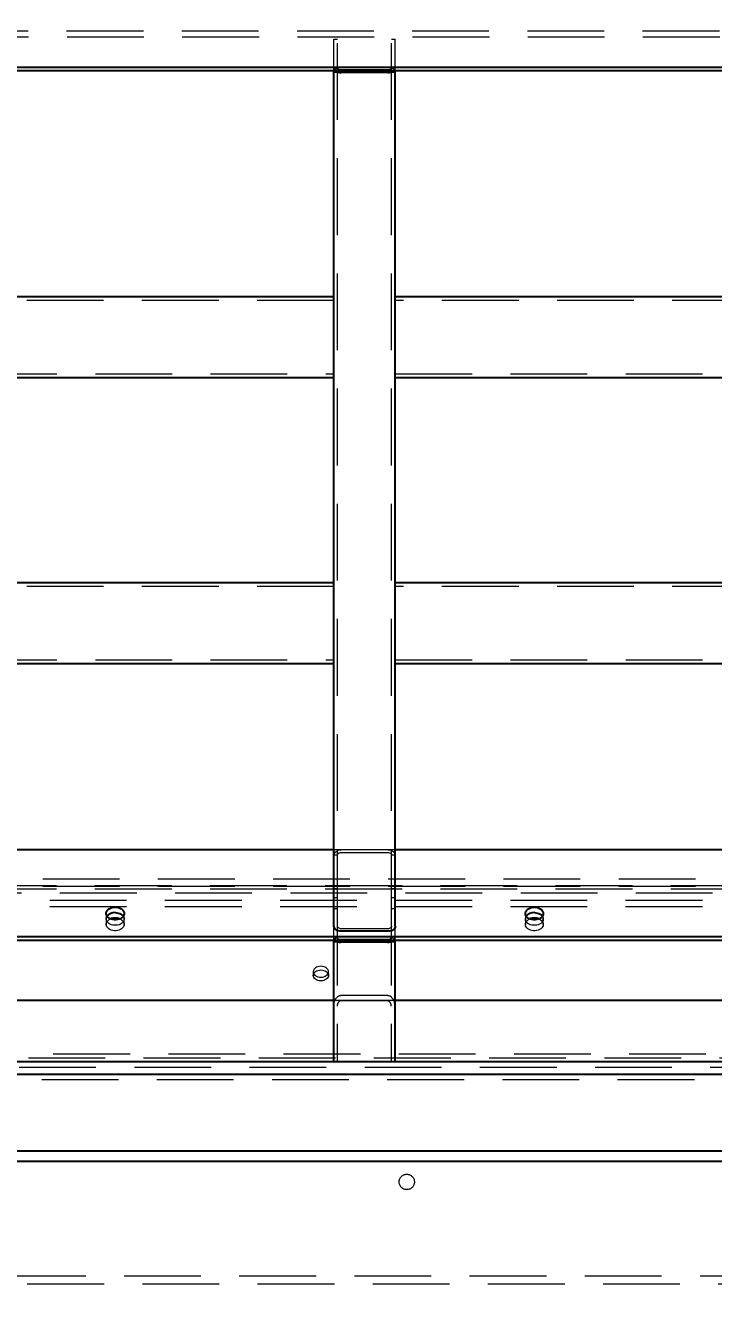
# Model space of a CAD drawing. Header units: millimetres. Extents: x 1293 to 41893, y 1011 to 26911.
# Drawn here: x 7844 to 8413, y 7712 to 8763 of the extents above; entities that cross this region are included whole.
import ezdxf

# ---------------------------------------------------------------- set-up
doc = ezdxf.new("R2010")
doc.units = ezdxf.units.MM
doc.header["$LTSCALE"] = 50
doc.linetypes.add('HIDDEN', pattern=[1.905, 1.27, -0.635])
doc.layers.add('CAPA_1', color=7, linetype='Continuous')
doc.layers.add('MAQUINAS', color=11, linetype='Continuous')
doc.styles.add('SLDTEXTSTYLE0', font='TXT', dxfattribs={"width": 0.75})
doc.dimstyles.new('SLDDIMSTYLE0', dxfattribs={"dimtxt": 100, "dimasz": 100, "dimexe": 0, "dimexo": 0.0625, "dimgap": 25, "dimtad": 2, "dimdec": 0, "dimlfac": 1.5, "dimrnd": 1e-09, "dimzin": 12, "dimdsep": 46, "dimtxsty": 'SLDTEXTSTYLE0', "dimsah": 1, "dimcen": 0.09, "dimadec": 0, "dimazin": 3, "dimtfac": 1, "dimtdec": 0, "dimtofl": 0, "dimtmove": 0, "dimatfit": 3, "dimfxl": 1, "dimfrac": 2, "dimtolj": 1, "dimtzin": 12, "dimarcsym": 0})

# ---------------------------------------------------------------- blocks, each defined once
blk = doc.blocks.new('_D_15')
at = {"layer": 'CAPA_1', "transparency": 16777216}
for p, q in [((6530.1, 8742.4), (6530.1, 9415.6)), ((16745.2, 6492), (16745.2, 9415.6)), ((6530.1, 9365.6), (16745.2, 9365.6))]:
    blk.add_line(p, q, dxfattribs=at)
for points in [[(6530.1, 9365.6), (6630.1, 9350.3), (6630.1, 9381)], [(16745.2, 9365.6), (16645.2, 9381), (16645.2, 9350.3)]]:
    blk.add_solid(points, dxfattribs=at)
at = {"layer": 'CAPA_1', "transparency": 16777216, "insert": (11452.9, 9494.6), "char_height": 100, "attachment_point": 1, "style": 'SLDTEXTSTYLE0'}
blk.add_mtext('15323', dxfattribs=at)
blk = doc.blocks.new('_D_16')
at = {"layer": 'CAPA_1', "transparency": 16777216}
for p, q in [((6530.1, 8742.4), (6530.1, 9115.6)), ((10510.5, 8346.2), (10510.5, 9115.6)), ((10510.5, 9065.6), (6530.1, 9065.6))]:
    blk.add_line(p, q, dxfattribs=at)
for points in [[(6530.1, 9065.6), (6630.1, 9050.3), (6630.1, 9081)], [(10510.5, 9065.6), (10410.5, 9081), (10410.5, 9050.3)]]:
    blk.add_solid(points, dxfattribs=at)
at = {"layer": 'CAPA_1', "transparency": 16777216, "insert": (8372.6, 9194.6), "char_height": 100, "attachment_point": 1, "style": 'SLDTEXTSTYLE0'}
blk.add_mtext('5971', dxfattribs=at)

msp = doc.modelspace()

# ---------------------------------------------------------------- linework, layer by layer
at = {"color": 1, "linetype": 'HIDDEN', "lineweight": 18}
for p, q in [((10132.4917951, 8758.6614609), (6638.8209327, 8758.6614609)), ((10132.8145392, 8753.4761621), (6638.6654448, 8753.4761621)), ((8099.2265994, 8725.989247), (8099.2265994, 8751.9262688)), ((8099.2265994, 8751.9262688), (8102.2745994, 8751.9262688)), ((8102.2745994, 8018.4474688), (8102.2745994, 8751.9262688)), ((8146.9785994, 8751.9262688), (8150.0265994, 8751.9262688)), ((8146.9785994, 8018.4474688), (8146.9785994, 8751.9262688)), ((8150.0265994, 8725.989247), (8150.0265994, 8751.9262688)), ((8143.9305994, 8726.5720124), (8105.3225994, 8726.5720124)), ((8143.9305994, 8726.3924072), (8105.3225994, 8726.3924072)), ((8102.2745994, 8724.2371458), (8099.2265994, 8724.2371458)), ((8150.0265994, 8724.2371458), (8146.9785994, 8724.2371458)), ((8099.2265994, 8535.9005672), (7711.4515994, 8535.9005672)), ((8537.8015994, 8535.9005672), (8150.0265994, 8535.9005672)), ((7711.4515994, 8475.20461), (8099.2265994, 8475.20461)), ((8150.0265994, 8475.20461), (8537.8015994, 8475.20461)), ((8099.2265994, 8299.2554977), (7711.4515994, 8299.2554977)), ((8537.8015994, 8299.2554977), (8150.0265994, 8299.2554977)), ((7711.4515994, 8238.5595405), (8099.2265994, 8238.5595405)), ((8150.0265994, 8238.5595405), (8537.8015994, 8238.5595405)), ((8150.0265994, 8081.4888668), (8099.2265994, 8081.4888668)), ((8102.2745994, 8076.9987387), (8099.2265994, 8076.9987387)), ((8105.3225994, 8079.3336053), (8143.9305994, 8079.3336053)), ((8150.0265994, 8076.9987387), (8146.9785994, 8076.9987387)), ((7096.4969692, 8057.5415171), (10502.0649327, 8057.5415171)), ((10507.9615427, 8045.5678423), (7095.2916519, 8045.5678423)), ((7096.4969692, 8051.5546797), (10502.0649327, 8051.5546797)), ((9584.3537317, 8051.8610926), (7251.0203983, 8051.8610926)), ((9584.3537317, 8048.8676739), (7251.0203983, 8048.8676739)), ((8102.2745994, 8049.3096157), (8099.2265994, 8049.3096157)), ((8102.2745994, 8041.8260689), (8099.2265994, 8041.8260689)), ((8150.0265994, 8049.3096157), (8146.9785994, 8049.3096157)), ((8150.0265994, 8041.8260689), (8146.9785994, 8041.8260689)), ((10499.4948761, 8034.3957061), (7191.6756998, 8034.3957061)), ((10499.4948761, 8039.5810049), (7242.1615427, 8039.5810049)), ((8101.9512094, 8032.8458128), (8098.9032094, 8032.8458128)), ((8098.9032094, 8032.8458128), (8098.9032094, 8006.908791)), ((8101.9512094, 8032.8458128), (8101.9512094, 7906.2731913)), ((8149.7032094, 8032.8458128), (8146.6552094, 8032.8458128)), ((8146.6552094, 8032.8458128), (8146.6552094, 7906.2731913)), ((8149.7032094, 8032.8458128), (8149.7032094, 8006.908791)), ((7910.9340331, 8028.8447669), (7910.9340331, 8019.8645108)), ((7925.7506998, 8019.8645108), (7925.7506998, 8028.8447669)), ((8257.6006998, 8028.8447669), (8257.6006998, 8019.8645108)), ((8272.4173665, 8019.8645108), (8272.4173665, 8028.8447669)), ((8143.9305994, 8016.2922073), (8105.3225994, 8016.2922073)), ((8101.9512094, 8005.1566897), (8098.9032094, 8005.1566897)), ((8143.6072094, 8007.4915563), (8104.9992094, 8007.4915563)), ((8104.9992094, 8007.3119512), (8143.6072094, 8007.3119512)), ((8149.7032094, 8005.1566897), (8146.6552094, 8005.1566897)), ((8082.1374799, 7980.7261505), (8082.1374799, 7977.7327317)), ((8094.8374799, 7977.7327317), (8094.8374799, 7980.7261505)), ((8143.6072094, 7960.9453459), (8104.9992094, 7960.9453459)), ((8149.7032094, 7957.0731913), (8098.9032094, 7957.0731913)), ((8143.6072094, 7956.634823), (8104.9992094, 7956.634823)), ((7370.3990058, 7909.5912083), (9703.7323392, 7909.5912083)), ((7370.3990058, 7906.5977896), (9703.7323392, 7906.5977896)), ((9359.4255427, 7912.6231913), (7766.3308761, 7912.6231913)), ((7362.7268163, 7901.8837444), (10507.9615427, 7901.8837444)), ((10492.8282094, 7891.2302403), (7369.393483, 7891.2302403)), ((7354.2601497, 7729.2302403), (10499.4948761, 7729.2302403)), ((7369.393483, 7722.5635736), (10492.8282094, 7722.5635736))]:
    msp.add_line(p, q, dxfattribs=at)
at = {"color": 7, "linetype": 'Continuous', "lineweight": 25}
for p, q in [((6638.2402488, 8728.7272738), (10133.6971124, 8728.7272738)), ((6638.2402488, 8725.989247), (10133.6971124, 8725.989247)), ((8099.2265994, 8018.4474688), (8099.2265994, 8725.989247)), ((8150.0265994, 8018.4474688), (8150.0265994, 8725.989247)), ((8143.9305994, 8724.2371458), (8105.3225994, 8724.2371458)), ((8099.2265994, 8538.9485672), (7719.9182661, 8538.9485672)), ((8537.8015994, 8538.9485672), (8150.0265994, 8538.9485672)), ((7719.9182661, 8472.15661), (8099.2265994, 8472.15661)), ((8150.0265994, 8472.15661), (8537.8015994, 8472.15661)), ((8099.2265994, 8302.3034977), (7719.593483, 8302.3034977)), ((8537.8015994, 8302.3034977), (8150.0265994, 8302.3034977)), ((7719.593483, 8235.5115405), (8099.2265994, 8235.5115405)), ((8150.0265994, 8235.5115405), (8537.8015994, 8235.5115405)), ((8099.2265994, 8081.4888668), (7719.593483, 8081.4888668)), ((8537.8015994, 8081.4888668), (8150.0265994, 8081.4888668)), ((8143.9305994, 8014.1369459), (8105.3225994, 8014.1369459)), ((9406.1601497, 8009.6468178), (7719.593483, 8009.6468178)), ((7719.593483, 8006.908791), (9406.1601497, 8006.908791)), ((8098.9032094, 8006.908791), (8098.9032094, 7906.2731913)), ((8143.6072094, 8005.1566897), (8104.9992094, 8005.1566897)), ((8149.7032094, 8006.908791), (8149.7032094, 7906.2731913)), ((8098.9032094, 7957.0731913), (7796.9975427, 7957.0731913)), ((8537.4782094, 7957.0731913), (8149.7032094, 7957.0731913)), ((9359.4255427, 7906.2731913), (7766.3308761, 7906.2731913)), ((7766.3308761, 7895.8969069), (9359.4255427, 7895.8969069))]:
    msp.add_line(p, q, dxfattribs=at)
at = {"color": 1, "linetype": 'HIDDEN', "lineweight": 18, "flags": 128}
for points in [[(8105.3225994, 8728.7272738), (8104.1333288, 8728.6444483), (8102.9897612, 8728.3991548), (8101.9358433, 8728.0008197), (8101.0120765, 8727.4647509), (8100.2539606, 8726.8115491), (8099.6906298, 8726.0663166), (8099.3437323, 8725.2576922), (8099.2265994, 8724.4167509)], [(8105.3225994, 8726.3924072), (8104.7279641, 8726.43382), (8104.1561803, 8726.5564667), (8103.6292213, 8726.7556343), (8103.1673379, 8727.0236687), (8102.78828, 8727.3502696), (8102.5066146, 8727.7228858), (8102.3331659, 8728.127198), (8102.2745994, 8728.5476687)], [(8105.3225994, 8726.5720124), (8104.7279641, 8726.5305996), (8104.1561803, 8726.4079528), (8103.6292213, 8726.2087853), (8103.1673379, 8725.9407509), (8102.78828, 8725.61415), (8102.5066146, 8725.2415337), (8102.3331659, 8724.8372215), (8102.2745994, 8724.4167509)], [(8150.0265994, 8724.4167509), (8149.9094665, 8725.2576922), (8149.562569, 8726.0663166), (8148.9992382, 8726.8115491), (8148.2411223, 8727.4647509), (8147.3173555, 8728.0008197), (8146.2634376, 8728.3991548), (8145.11987, 8728.6444483), (8143.9305994, 8728.7272738)], [(8146.9785994, 8728.5476687), (8146.9200329, 8728.127198), (8146.7465842, 8727.7228858), (8146.4649188, 8727.3502696), (8146.0858609, 8727.0236687), (8145.6239775, 8726.7556343), (8145.0970185, 8726.5564667), (8144.5252347, 8726.43382), (8143.9305994, 8726.3924072)], [(8146.9785994, 8724.4167509), (8146.9200329, 8724.8372215), (8146.7465842, 8725.2415337), (8146.4649188, 8725.61415), (8146.0858609, 8725.9407509), (8145.6239775, 8726.2087853), (8145.0970185, 8726.4079528), (8144.5252347, 8726.5305996), (8143.9305994, 8726.5720124)], [(8099.2265994, 8077.1783438), (8099.3437323, 8078.0192851), (8099.6906298, 8078.8279095), (8100.2539606, 8079.5731421), (8101.0120765, 8080.2263438), (8101.9358433, 8080.7624127), (8102.9897612, 8081.1607478), (8104.1333288, 8081.4060413), (8105.3225994, 8081.4888668)], [(8102.2745994, 8077.1783438), (8102.3331659, 8077.5988145), (8102.5066146, 8078.0031267), (8102.78828, 8078.375743), (8103.1673379, 8078.7023438), (8103.6292213, 8078.9703783), (8104.1561803, 8079.1695458), (8104.7279641, 8079.2921926), (8105.3225994, 8079.3336053)], [(8143.9305994, 8081.4888668), (8145.11987, 8081.4060413), (8146.2634376, 8081.1607478), (8147.3173555, 8080.7624127), (8148.2411223, 8080.2263438), (8148.9992382, 8079.5731421), (8149.562569, 8078.8279095), (8149.9094665, 8078.0192851), (8150.0265994, 8077.1783438)], [(8143.9305994, 8079.3336053), (8144.5252347, 8079.2921926), (8145.0970185, 8079.1695458), (8145.6239775, 8078.9703783), (8146.0858609, 8078.7023438), (8146.4649188, 8078.375743), (8146.7465842, 8078.0031267), (8146.9200329, 8077.5988145), (8146.9785994, 8077.1783438)], [(7911.5301982, 8022.295784), (7911.1197755, 8023.1889668), (7910.9414928, 8024.1196152), (7911.0010803, 8025.0578175), (7911.2966228, 8025.973419), (7911.6488967, 8026.5997297)], [(7922.1582416, 8024.3546389), (7923.2165959, 8023.8094627), (7924.1344347, 8023.1306514), (7924.8661117, 8022.3468636), (7925.3881102, 8021.483291), (7925.6836526, 8020.5676894), (7925.7432401, 8019.6294872), (7925.5649574, 8018.6988387), (7925.1545347, 8017.805656), (7924.5251633, 8016.9786465), (7923.6970717, 8016.244391), (7922.6968755, 8015.6264892), (7921.5567218, 8015.1448009), (7920.3132561, 8014.814808), (7919.0064443, 8014.6471166), (7917.6782886, 8014.6471166), (7916.3714768, 8014.814808), (7915.1280111, 8015.1448009), (7913.9878574, 8015.6264892), (7912.9876612, 8016.244391), (7912.1595696, 8016.9786465), (7911.5301982, 8017.805656), (7911.1197755, 8018.6988387), (7910.9414928, 8019.6294872), (7911.0010803, 8020.5676894), (7911.2966228, 8021.483291), (7911.8186212, 8022.3468636), (7912.5502982, 8023.1306514), (7913.4681371, 8023.8094627), (7914.5264914, 8024.3546389)], [(7911.2966228, 8025.973419), (7911.6489147, 8026.5997565)], [(7912.1595696, 8021.4687745), (7911.5301982, 8022.295784)], [(7913.9878574, 8020.1166173), (7912.9876612, 8020.7345191), (7912.1595696, 8021.4687745)], [(7924.5251633, 8021.4687745), (7923.6970717, 8020.7345191), (7922.6968755, 8020.1166173), (7921.5567218, 8019.634929), (7920.3132561, 8019.304936), (7919.0064443, 8019.1372447), (7917.6782886, 8019.1372447), (7916.3714768, 8019.304936), (7915.1280111, 8019.634929), (7913.9878574, 8020.1166173)], [(7925.1545347, 8022.295784), (7924.5251633, 8021.4687745)], [(7925.0358185, 8026.599756), (7925.3881102, 8025.973419)], [(7925.0358363, 8026.5997295), (7925.3881102, 8025.973419), (7925.6836526, 8025.0578175), (7925.7432401, 8024.1196152), (7925.5649574, 8023.1889668)], [(7925.5649574, 8023.1889668), (7925.1545347, 8022.295784)], [(8271.7025208, 8026.5997029), (8272.0547768, 8025.973419), (8272.3503193, 8025.0578175), (8272.4099068, 8024.1196152), (8272.2316241, 8023.1889668), (8271.8212014, 8022.295784), (8271.19183, 8021.4687745), (8270.3637384, 8020.7345191), (8269.3635422, 8020.1166173), (8268.2233885, 8019.634929), (8266.9799228, 8019.304936), (8265.673111, 8019.1372447), (8264.3449552, 8019.1372447), (8263.0381435, 8019.304936), (8261.7946778, 8019.634929), (8260.6545241, 8020.1166173), (8259.6543278, 8020.7345191), (8258.8262363, 8021.4687745), (8258.1968649, 8022.295784), (8257.7864422, 8023.1889668), (8257.6081595, 8024.1196152), (8257.667747, 8025.0578175), (8257.9632894, 8025.973419), (8258.3155454, 8026.5997029)], [(8268.8249082, 8024.3546389), (8269.8832625, 8023.8094627), (8270.8011014, 8023.1306514), (8271.5327784, 8022.3468636), (8272.0547768, 8021.483291), (8272.3503193, 8020.5676894), (8272.4099068, 8019.6294872), (8272.2316241, 8018.6988387), (8271.8212014, 8017.805656), (8271.19183, 8016.9786465), (8270.3637384, 8016.244391), (8269.3635422, 8015.6264892), (8268.2233885, 8015.1448009), (8266.9799228, 8014.814808), (8265.673111, 8014.6471166), (8264.3449552, 8014.6471166), (8263.0381435, 8014.814808), (8261.7946778, 8015.1448009), (8260.6545241, 8015.6264892), (8259.6543278, 8016.244391), (8258.8262363, 8016.9786465), (8258.1968649, 8017.805656), (8257.7864422, 8018.6988387), (8257.6081595, 8019.6294872), (8257.667747, 8020.5676894), (8257.9632894, 8021.483291), (8258.4852879, 8022.3468636), (8259.2169649, 8023.1306514), (8260.1348037, 8023.8094627), (8261.193158, 8024.3546389)], [(8105.3225994, 8016.2922073), (8104.7279641, 8016.3336201), (8104.1561803, 8016.4562668), (8103.6292213, 8016.6554344), (8103.1673379, 8016.9234688), (8102.78828, 8017.2500697), (8102.5066146, 8017.6226859), (8102.3331659, 8018.0269982), (8102.2745994, 8018.4474688)], [(8146.9785994, 8018.4474688), (8146.9200329, 8018.0269982), (8146.7465842, 8017.6226859), (8146.4649188, 8017.2500697), (8146.0858609, 8016.9234688), (8145.6239775, 8016.6554344), (8145.0970185, 8016.4562668), (8144.5252347, 8016.3336201), (8143.9305994, 8016.2922073)], [(8104.9992094, 8009.6468178), (8103.8099388, 8009.5639923), (8102.6663712, 8009.3186988), (8101.6124533, 8008.9203637), (8100.6886865, 8008.3842949), (8099.9305707, 8007.7310931), (8099.3672398, 8006.9858606), (8099.0203423, 8006.1772362), (8098.9032094, 8005.3362949)], [(8101.9512094, 8009.4672127), (8102.0097759, 8009.046742), (8102.1832246, 8008.6424298), (8102.46489, 8008.2698136), (8102.8439479, 8007.9432127), (8103.3058313, 8007.6751783), (8103.8327903, 8007.4760107), (8104.4045741, 8007.353364), (8104.9992094, 8007.3119512)], [(8104.9992094, 8007.4915563), (8104.4045741, 8007.4501436), (8103.8327903, 8007.3274968), (8103.3058313, 8007.1283293), (8102.8439479, 8006.8602949), (8102.46489, 8006.533694), (8102.1832246, 8006.1610777), (8102.0097759, 8005.7567655), (8101.9512094, 8005.3362949)], [(8149.7032094, 8005.3362949), (8149.5860765, 8006.1772362), (8149.239179, 8006.9858606), (8148.6758482, 8007.7310931), (8147.9177324, 8008.3842949), (8146.9939656, 8008.9203637), (8145.9400476, 8009.3186988), (8144.79648, 8009.5639923), (8143.6072094, 8009.6468178)], [(8143.6072094, 8007.3119512), (8144.2018447, 8007.353364), (8144.7736285, 8007.4760107), (8145.3005875, 8007.6751783), (8145.7624709, 8007.9432127), (8146.1415288, 8008.2698136), (8146.4231942, 8008.6424298), (8146.5966429, 8009.046742), (8146.6552094, 8009.4672127)], [(8146.6552094, 8005.3362949), (8146.5966429, 8005.7567655), (8146.4231942, 8006.1610777), (8146.1415288, 8006.533694), (8145.7624709, 8006.8602949), (8145.3005875, 8007.1283293), (8144.7736285, 8007.3274968), (8144.2018447, 8007.4501436), (8143.6072094, 8007.4915563)], [(8088.4874799, 7976.2360224), (8089.7263034, 7976.3222989), (8090.9175197, 7976.577813), (8092.0153508, 7976.9927454), (8092.9776079, 7977.5511505), (8093.7673119, 7978.231569), (8094.3541149, 7979.0078528), (8094.7154664, 7979.8501699), (8094.8374799, 7980.7261505), (8094.7154664, 7981.602131), (8094.3541149, 7982.4444481), (8093.7673119, 7983.2207319), (8092.9776079, 7983.9011505), (8092.0153508, 7984.4595555), (8090.9175197, 7984.8744879), (8089.7263034, 7985.130002), (8088.4874799, 7985.2162785), (8087.2486563, 7985.130002), (8086.0574401, 7984.8744879), (8084.9596089, 7984.4595555), (8083.9973518, 7983.9011505), (8083.2076478, 7983.2207319), (8082.6208448, 7982.4444481), (8082.2594933, 7981.602131), (8082.1374799, 7980.7261505), (8082.2594933, 7979.8501699), (8082.6208448, 7979.0078528), (8083.2076478, 7978.231569), (8083.9973518, 7977.5511505), (8084.9596089, 7976.9927454), (8086.0574401, 7976.577813), (8087.2486563, 7976.3222989), (8088.4874799, 7976.2360224)], [(8088.4874799, 7973.2426037), (8087.2486563, 7973.3288802), (8086.0574401, 7973.5843943), (8084.9596089, 7973.9993267), (8083.9973518, 7974.5577317), (8083.2076478, 7975.2381503), (8082.6208448, 7976.0144341), (8082.2594933, 7976.8567512), (8082.1374799, 7977.7327317), (8082.2594933, 7978.6087123), (8082.6208448, 7979.4510294), (8083.2076478, 7980.2273132), (8083.9973518, 7980.9077317), (8084.9596089, 7981.4661368), (8086.0574401, 7981.8810692), (8087.2486563, 7982.1365833), (8088.4874799, 7982.2228598), (8089.7263034, 7982.1365833), (8090.9175197, 7981.8810692), (8092.0153508, 7981.4661368), (8092.9776079, 7980.9077317), (8093.7673119, 7980.2273132), (8094.3541149, 7979.4510294), (8094.7154664, 7978.6087123), (8094.8374799, 7977.7327317), (8094.7154664, 7976.8567512), (8094.3541149, 7976.0144341), (8093.7673119, 7975.2381503), (8092.9776079, 7974.5577317), (8092.0153508, 7973.9993267), (8090.9175197, 7973.5843943), (8089.7263034, 7973.3288802), (8088.4874799, 7973.2426037)]]:
    msp.add_lwpolyline(points, dxfattribs=at)
at = {"color": 7, "linetype": 'Continuous', "lineweight": 25, "flags": 128}
for points in [[(7918.3423665, 8034.0832497), (7919.6651755, 8033.9990651), (7920.9454683, 8033.7492171), (7922.1420953, 8033.3417361), (7923.2165959, 8032.7897188), (7924.1344347, 8032.1109075), (7924.8661117, 8031.3271197), (7925.3881102, 8030.4635471), (7925.6836526, 8029.5479456), (7925.7432401, 8028.6097433), (7925.5649574, 8027.6790948), (7925.1545347, 8026.7859121), (7924.5251633, 8025.9589026), (7923.6970717, 8025.2246472), (7922.6968755, 8024.6067454), (7921.5567218, 8024.1250571), (7920.3132561, 8023.7950641), (7919.0064443, 8023.6273728), (7917.6782886, 8023.6273728), (7916.3714768, 8023.7950641), (7915.1280111, 8024.1250571), (7913.9878574, 8024.6067454), (7912.9876612, 8025.2246472), (7912.1595696, 8025.9589026), (7911.5301982, 8026.7859121), (7911.1197755, 8027.6790948), (7910.9414928, 8028.6097433), (7911.0010803, 8029.5479456), (7911.2966228, 8030.4635471), (7911.8186212, 8031.3271197), (7912.5502982, 8032.1109075), (7913.4681371, 8032.7897188), (7914.5426376, 8033.3417361), (7915.7392646, 8033.7492171), (7917.0195575, 8033.9990651), (7918.3423665, 8034.0832497)], [(8265.0090331, 8034.0832497), (8266.3318421, 8033.9990651), (8267.6121349, 8033.7492171), (8268.8087619, 8033.3417361), (8269.8832625, 8032.7897188), (8270.8011014, 8032.1109075), (8271.5327784, 8031.3271197), (8272.0547768, 8030.4635471), (8272.3503193, 8029.5479456), (8272.4099068, 8028.6097433), (8272.2316241, 8027.6790948), (8271.8212014, 8026.7859121), (8271.19183, 8025.9589026), (8270.3637384, 8025.2246472), (8269.3635422, 8024.6067454), (8268.2233885, 8024.1250571), (8266.9799228, 8023.7950641), (8265.673111, 8023.6273728), (8264.3449552, 8023.6273728), (8263.0381435, 8023.7950641), (8261.7946778, 8024.1250571), (8260.6545241, 8024.6067454), (8259.6543278, 8025.2246472), (8258.8262363, 8025.9589026), (8258.1968649, 8026.7859121), (8257.7864422, 8027.6790948), (8257.6081595, 8028.6097433), (8257.667747, 8029.5479456), (8257.9632894, 8030.4635471), (8258.4852879, 8031.3271197), (8259.2169649, 8032.1109075), (8260.1348037, 8032.7897188), (8261.2093043, 8033.3417361), (8262.4059313, 8033.7492171), (8263.6862241, 8033.9990651), (8265.0090331, 8034.0832497)], [(7918.3423665, 8029.5931216), (7919.6651755, 8029.508937), (7920.9454683, 8029.2590891)], [(7920.9454683, 8029.2590891), (7922.1420953, 8028.851608), (7923.2165959, 8028.2995907), (7924.1344347, 8027.6207794)], [(7924.1344347, 8027.6207794), (7924.8661117, 8026.8369917), (7925.0358363, 8026.5997295)], [(7924.8661117, 8026.8369917), (7925.0358185, 8026.599756)], [(8265.0090331, 8029.5931216), (8266.3318421, 8029.508937), (8267.6121349, 8029.2590891), (8268.8087619, 8028.851608), (8269.8832625, 8028.2995907), (8270.8011014, 8027.6207794), (8271.5327784, 8026.8369917), (8271.7025208, 8026.5997029)], [(8105.3225994, 8014.1369459), (8104.1333288, 8014.2197714), (8102.9897612, 8014.4650649), (8101.9358433, 8014.8634), (8101.0120765, 8015.3994688), (8100.2539606, 8016.0526706), (8099.6906298, 8016.7979031), (8099.3437323, 8017.6065275), (8099.2265994, 8018.4474688)], [(8150.0265994, 8018.4474688), (8149.9094665, 8017.6065275), (8149.562569, 8016.7979031), (8148.9992382, 8016.0526706), (8148.2411223, 8015.3994688), (8147.3173555, 8014.8634), (8146.2634376, 8014.4650649), (8145.11987, 8014.2197714), (8143.9305994, 8014.1369459)]]:
    msp.add_lwpolyline(points, dxfattribs=at)
at = {"color": 1, "linetype": 'HIDDEN', "lineweight": 18}
msp.add_circle((8159.4948761, 7806.8969069), 6.35, dxfattribs=at)
for centre, start, end in [((8102.8638861, 8728.6833879), 182.1369038485, 227.747229972), ((8146.3893127, 8728.6833879), 312.2527700279, 357.8630961517), ((8102.5404961, 8009.6029319), 182.1369038482, 227.7472299722), ((8146.0659227, 8009.6029319), 312.2527700277, 357.8630961518)]:
    msp.add_arc(centre, 3.6398179, start, end, dxfattribs=at)
at = {"color": 7, "linetype": 'Continuous', "lineweight": 25}
for centre, radius, start, end in [((8105.0738411, 8731.2855819), 7.0528244, 228.6729379421, 272.0212834808), ((8144.1426176, 8731.3884595), 7.1544559, 268.3018238048, 311.0039547723), ((7917.9335307, 8021.5270422), 8.0764338, 87.0984004675, 141.0910171795), ((7918.2611812, 8015.4141708), 9.6891629, 89.5199142585, 112.6716922683), ((7918.4235518, 8015.4141708), 9.6891629, 67.3283077322, 90.4800857408), ((8264.6001947, 8021.527056), 8.0764202, 87.0983762216, 141.0913088724), ((8264.9278478, 8015.4141708), 9.6891629, 89.5199142589, 112.6716922743), ((8265.0902184, 8015.4141708), 9.6891629, 67.3283077245, 90.4800857421), ((8104.7871912, 8012.3080034), 7.1544559, 228.9960452275, 271.6981761953), ((8143.8559677, 8012.2051259), 7.0528244, 267.9787165191, 311.3270620581)]:
    msp.add_arc(centre, radius, start, end, dxfattribs=at)
at = {"color": 1, "linetype": 'HIDDEN', "lineweight": 18}
for centre, major_axis, start_param, end_param in [((8104.9992094, 7952.3243), (0, -8.6210459), 3.1415926536, 4.7123889804), ((8143.6072094, 7952.3243), (0, -8.6210459), 1.5707963268, 3.1415926536), ((8104.9992094, 7952.3243), (0, -4.3105229), 3.1415926536, 4.7123889804), ((8143.6072094, 7952.3243), (0, -4.3105229), 1.5707963268, 3.1415926536)]:
    msp.add_ellipse(centre, major_axis=major_axis, ratio=0.7071067812, start_param=start_param, end_param=end_param, dxfattribs=at)
at = {"layer": 'MAQUINAS', "linetype": 'Continuous', "lineweight": 25}
for p, q in [((9359.4255427, 7832.3469069), (7766.3308761, 7832.3469069)), ((9359.4255427, 7823.8802403), (7766.3308761, 7823.8802403))]:
    msp.add_line(p, q, dxfattribs=at)

# ---------------------------------------------------------------- dimensions: what is measured, and where the dimension line sits
at = {"layer": 'CAPA_1'}
for base, p1, p2, picture, middle in [((16745.1618891, 9365.6463094), (6530.1246702, 8678.8772747), (16745.1618891, 6428.5014528), '_D_15', (11637.6432797, 9365.6463094)), ((6530.1246702, 9065.6463094), (10510.5315994, 8282.7109274), (6530.1246702, 8678.8772747), '_D_16', (8520.3281348, 9065.6463094))]:
    dim = msp.add_linear_dim(base=base, p1=p1, p2=p2, dimstyle='SLDDIMSTYLE0', dxfattribs=at)
    dim.commit()
    dim.dimension.update_dxf_attribs({"geometry": picture, "text_midpoint": middle, "dimtype": 160})

doc.saveas('drawing.dxf')
